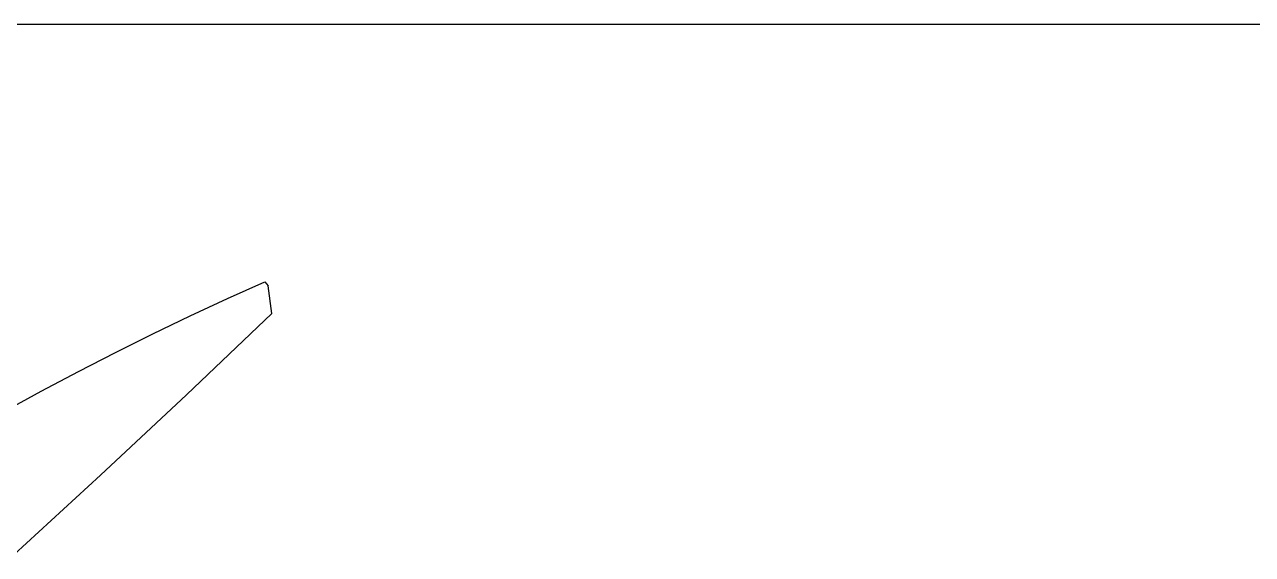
# Model space of a CAD drawing. Header units: metres. Extents: x 244.4 to 340.3, y -4.1 to 64.3.
# Drawn here: x 246.6752 to 246.9679, y 7.6633 to 7.7895 of the extents above; entities that cross this region are included whole.
import ezdxf

# ---------------------------------------------------------------- set-up
doc = ezdxf.new("R2010")
doc.units = ezdxf.units.M
doc.layers.add('Edges', color=7, linetype='Continuous')

# ---------------------------------------------------------------- blocks, each defined once
blk = doc.blocks.new('Novo+Sobrado2m fr')
for p, q in [((-8.33663, -1.42774), (-8.99592, -1.42774)), ((-8.86466, -1.49302), (-8.85576, -1.48904)), ((-8.85576, -1.48904), (-8.85499, -1.49)), ((-8.85406, -1.49654), (-8.85499, -1.49)), ((-8.87355, -1.49714), (-8.86466, -1.49302)), ((-8.88244, -1.50142), (-8.87355, -1.49714)), ((-8.85406, -1.49654), (-8.87442, -1.51598)), ((-8.89132, -1.50583), (-8.88244, -1.50142)), ((-8.9002, -1.51039), (-8.89132, -1.50583)), ((-8.90906, -1.51509), (-8.9002, -1.51039)), ((-8.91791, -1.51994), (-8.90906, -1.51509)), ((-8.87442, -1.51598), (-8.89489, -1.53513)), ((-8.89489, -1.53513), (-8.91547, -1.55398))]:
    blk.add_line(p, q)

msp = doc.modelspace()

# ---------------------------------------------------------------- block references
at = {"layer": 'Edges'}
msp.add_blockref('Novo+Sobrado2m fr', (255.5882, 9.21727), dxfattribs=at)

doc.saveas('drawing.dxf')
